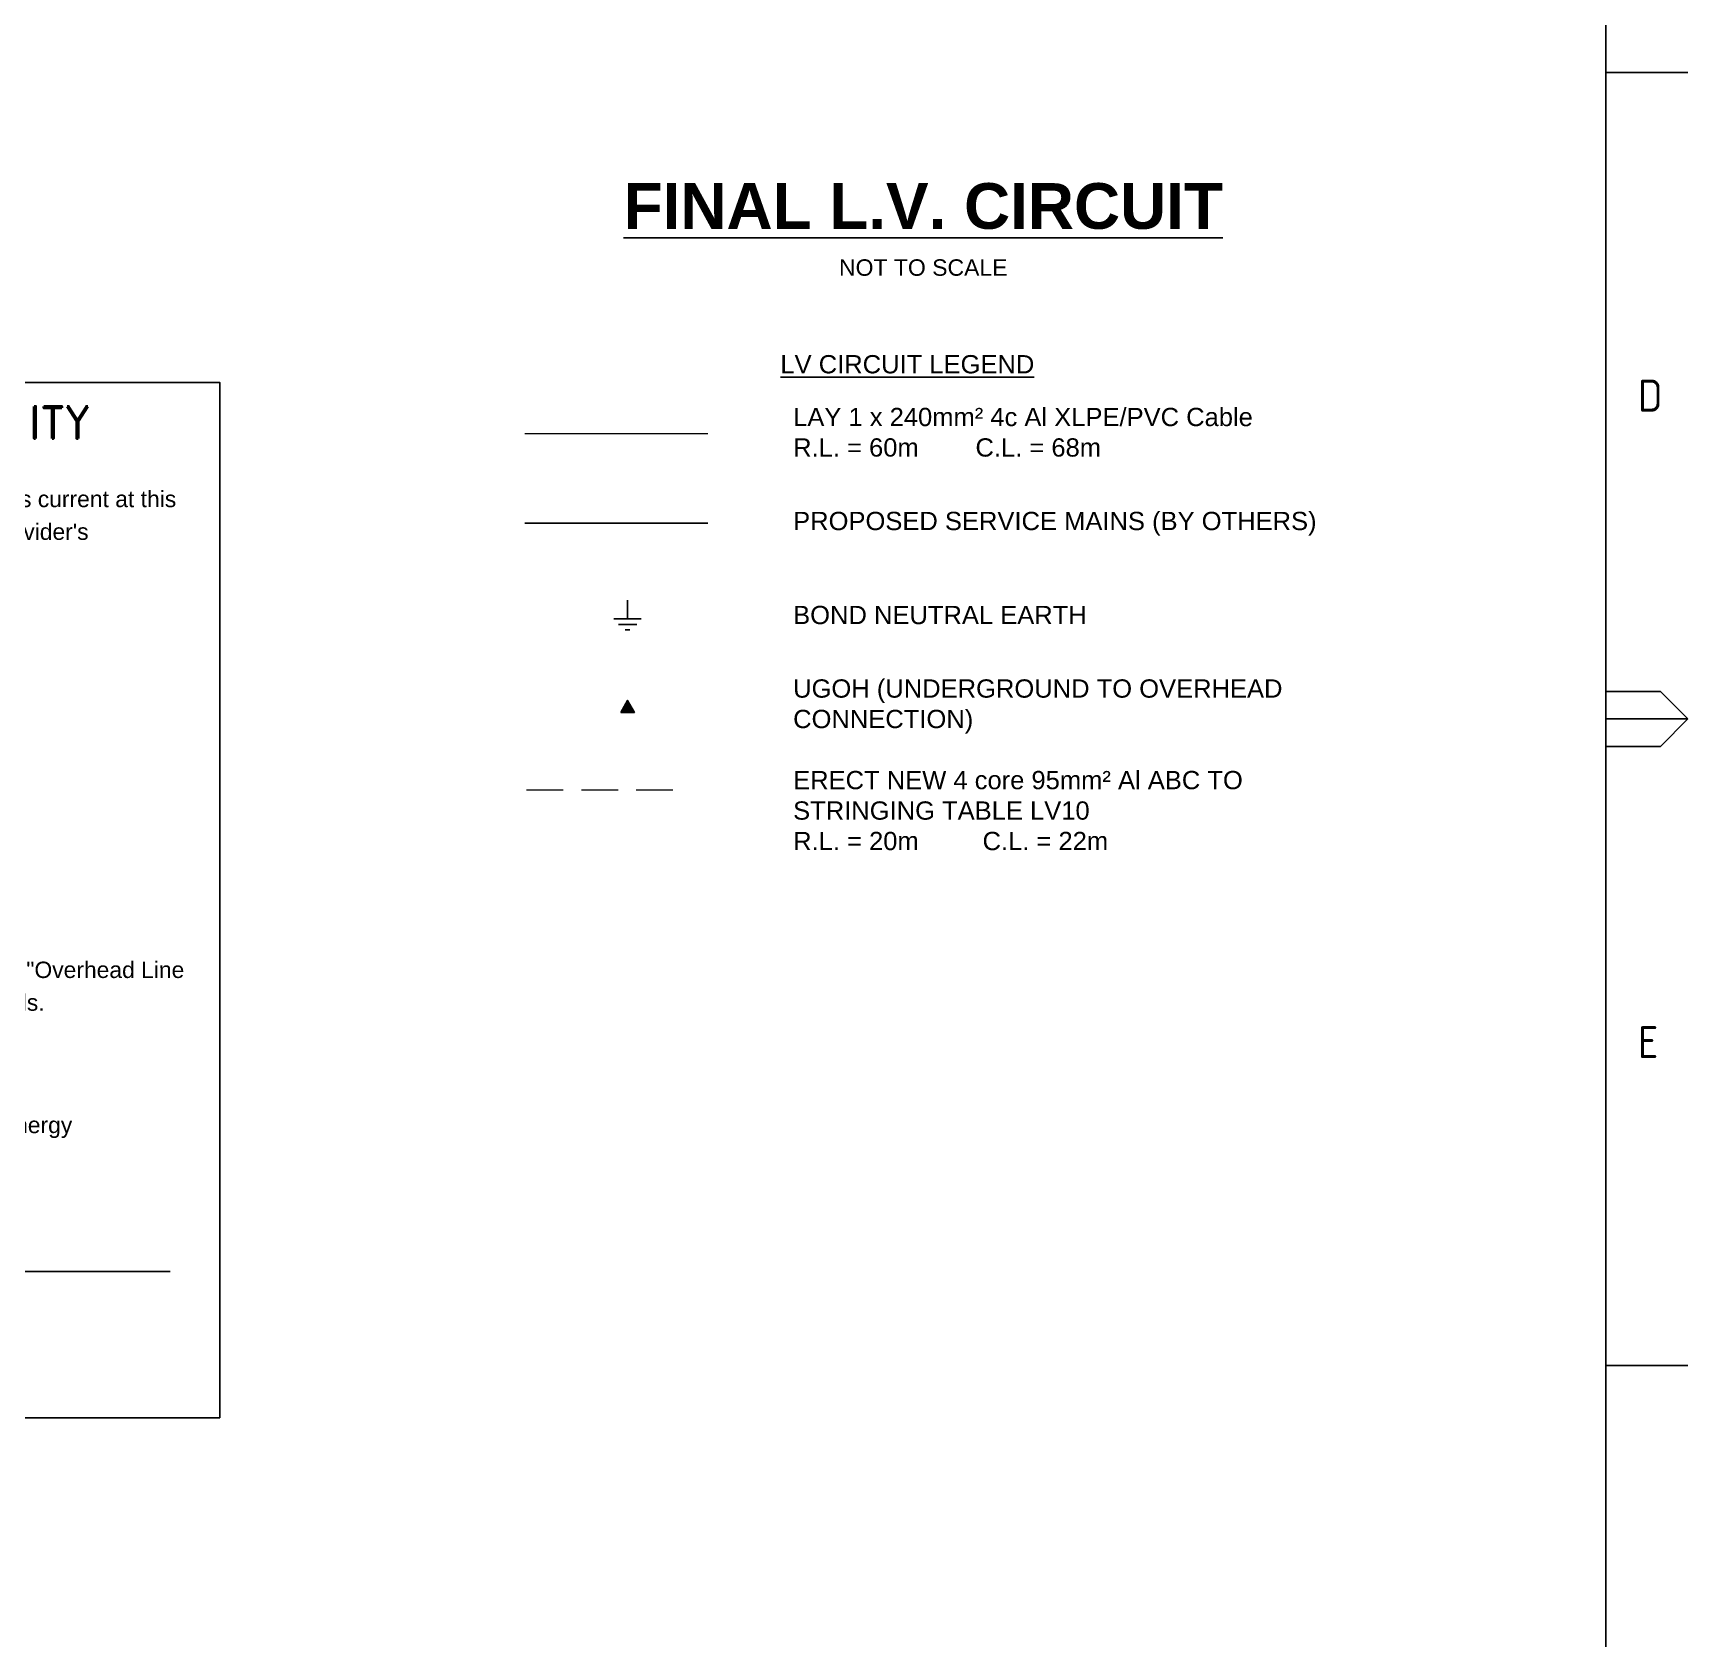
# Paper-space layout 'Sheet(2)' of a CAD drawing. Header units: metres, sheet in millimetres. Extents: x -19 to 815, y -968 to -382.
# Drawn here: x 633.7 to 814.8, y -775.9 to -600.2 of the extents above; entities that cross this region are included whole.
import ezdxf
from ezdxf.enums import TextEntityAlignment as Align

# ---------------------------------------------------------------- set-up
doc = ezdxf.new("R2010")
doc.units = ezdxf.units.M
doc.linetypes.add('Cable New OH', pattern=[6, 4, -2])
doc.layers.get('0').update_dxf_attribs({"color": 6})
for name, color, linetype in [('_User Miscellaneous1', 7, 'Continuous'), ('Mains_LV_NEW_E47', 2, 'Continuous'), ('Notes', 7, 'Continuous'), ('SupportsUG_SP_EXT', 7, 'Continuous')]:
    doc.layers.add(name, color=color, linetype=linetype)
doc.styles.add('Elec', font='romand__.ttf')
doc.styles.add('iecISOCP', font='isocp.shx')
doc.styles.get("Standard").update_dxf_attribs({"font": 'arial.ttf'})
doc.linetypes.add('Cable 4', pattern='A,5.25,-0.1,["o",Standard,S=2,R=0,X=1.2,Y=-0.7],-4', length=9.35)
doc.linetypes.add('Cable New UG', pattern='A,7,-0.25,["x",Standard,S=2,R=0,X=0.2,Y=-0.8],-2.1', length=9.35)

# ---------------------------------------------------------------- blocks, each defined once
blk = doc.blocks.new('A1_FRAME_TITLE')
at = {"layer": 'Notes', "linetype": 'Continuous'}
for p, q in [((824.37, 5.97), (824.37, 574.39)), ((824.35, 360.93), (833.35, 360.93)), ((824.37, 293.18), (830.35, 293.18)), ((830.35, 293.18), (833.35, 290.18)), ((833.35, 290.18), (824.35, 290.18)), ((833.35, 290.18), (830.35, 287.18)), ((830.35, 287.18), (824.37, 287.18)), ((824.35, 219.43), (833.35, 219.43))]:
    blk.add_line(p, q, dxfattribs=at)
at = {"layer": 'Notes', "style": 'iecISOCP'}
for s, p in [('D', (827.87, 323.81)), ('E', (827.87, 253.06))]:
    blk.add_text(s, height=3.5, dxfattribs=at).set_placement(p)
at = {"layer": 'Notes', "style": 'iecISOCP', "flags": 8}
blk.add_attdef('VERSION_NO', text='', height=2.5, rotation=90, dxfattribs=at).set_placement((302.04, 43.81), align=Align.MIDDLE_CENTER)
at = {"layer": 'Notes', "style": 'iecISOCP'}
for tag, p in [('CAP_NO', (513.19, 43.46)), ('IE_NUM', (513.05, 37.81)), ('REF_No_1', (335.24, 32.31)), ('REF_1', (362.52, 32.31)), ('HV_SWITCH', (513.46, 32.16)), ('GEN_WO', (441.71, 31.76)), ('REF_No_2', (335.24, 26.31)), ('REF_2', (362.52, 26.31)), ('OH_WO', (441.71, 25.81)), ('UBD_REF', (513.05, 25.83)), ('REF_No_3', (335.24, 20.31)), ('REF_3', (362.52, 20.31)), ('UG_WO', (441.71, 20.05)), ('GIS_MAP_No', (513.05, 20.04)), ('REF_No_4', (335.24, 14.31)), ('REF_4', (362.52, 14.31)), ('SUB_WO', (441.71, 13.81)), ('HV_OP_DIAG', (513.33, 14.2)), ('LGA', (512.95, 7.78)), ('ExportID', (9.08, 2.39))]:
    blk.add_attdef(tag, p, '', height=2.5, dxfattribs=at)
at = {"layer": 'Notes'}
blk.add_attdef('DRAFT_NUM', (29.9, 23.29), '', height=2.5, rotation=90, dxfattribs=at)
at = {"layer": 'Notes', "style": 'iecISOCP'}
for tag, height, p in [('T1', 3.5, (684.37, 39.47)), ('T2', 3.5, (684.37, 34.35)), ('scale', 2.5, (567.76, 33.27)), ('T3', 3.5, (684.37, 28.92)), ('DRAWN', 2.5, (567.76, 24.93)), ('T4', 3.5, (684.37, 23.66)), ('T5', 3.5, (684.37, 18.23)), ('REV', 5, (820.05, 17.1)), ('DATE', 2.5, (567.76, 16.88)), ('T6', 3.5, (684.37, 12.97)), ('CHD', 2.5, (567.76, 8.37)), ('DESIGN', 2.5, (605.62, 9.15))]:
    blk.add_attdef(tag, text='', height=height, dxfattribs=at).set_placement(p, align=Align.CENTER)
blk.add_attdef('NUM', text='', height=7, dxfattribs=at).set_placement((792.37, 20.12), align=Align.MIDDLE_CENTER)
for tag, p in [('NS', (790.71, 8.12)), ('SHTS', (805.41, 8.12))]:
    blk.add_attdef(tag, text='', height=2.5, dxfattribs=at).set_placement(p, align=Align.MIDDLE)
at = {"layer": 'Notes', "style": 'iecISOCP', "flags": 1}
for tag, p in [('ProjectType', (14.17, -26.8)), ('ProjectNumber', (23.56, -26.82)), ('DrawingNumber', (35.51, -26.8)), ('ProjectDescription', (47.56, -26.83)), ('ExportDate', (60.28, -26.79)), ('ExportUserName', (69.15, -26.8)), ('DesignerCompanyName', (81.48, -26.79)), ('ExportAreaOfInterest', (97.1, -26.81)), ('GIS_SUCCESS', (112, -26.78)), ('CAD_SUCCESS', (121.79, -26.78)), ('DEPOTCODE', (132.11, -26.88)), ('ExportCategories', (140.08, -26.8)), ('Comments', (154.38, -26.88))]:
    blk.add_attdef(tag, p, '', height=1, dxfattribs=at)
blk = doc.blocks.new('NOTE_DESIGN-COMPLIANCE')
blk.add_line((16, 16.01), (98.33, 16.01))
blk.add_lwpolyline([(0, 113.3), (103.74, 113.3), (103.74, 0), (0, 0)], close=True)
at = {"color": 7, "lineweight": -3, "style": 'Elec'}
blk.add_text('DESIGN COMPLIANCE AND INDEMNITY', height=3.5, dxfattribs=at).set_placement((2.6, 106.13), align=Align.BOTTOM_LEFT)
at = {"color": 7, "lineweight": -3}
for s, p in [('Signed:', (6.54, 17.75)), ('Name:', (6.71, 11.32)), ('Service Provider Number:', (6.76, 5.11)), ('Date: ', (61.29, 5.06))]:
    blk.add_text(s, height=1.79, dxfattribs=at).set_placement(p, align=Align.TOP_LEFT)
at = {"color": 7, "lineweight": -3, "char_height": 1.79, "line_spacing_factor": 1.2}
for s, insert, attachment_point in [("This design complies with Endeavour Energy's relevant standards as current at this \\Ptime and as listed on the Endeavour Energy Accredited  Service Provider's\\PInternet site. These standards include, but are not limited to:", (6.92, 92.16), 7), ('CP:^I^IConnection Policy\\PEMS:^I^IEnvironmental Management Standard\\PMCI:^I^IMains Construction Instruction\\PMDI:^I^IMains Design Instruction\\PPDI:^I^IProtection Design Instruction\\PSDI:^I^ISubstation Design Instruction\\PSAD 0001:^IDesign Drawing Standard\\PMMI:^I^IMains Maintenance Instruction\\PSMI:^I^ISubstation Maintenance Instruction\\PLDI 0001:^IPublic lighting Electrical Design Element ', (6.53, 88.36), 1), ('\\PAdditionally, where relevant, the design complies with AS/NZS 7000 "Overhead Line\\PDesign - Detailed Procedures" published by The Australian Standards.', (6.7, 53.5), 1), ('                                                                      indemnifies Endeavour Energy \\Pfor any loss or damage resulting from non-compliance \\Pof the design  with the above standards.', (4.93, 32.94), 1)]:
    blk.add_mtext(s, dxfattribs=dict(at, insert=insert, attachment_point=attachment_point))
at = {"color": 7, "lineweight": -3, "char_height": 1.79, "attachment_point": 1}
for s, width, insert in [('CONNECT INFRASTRUCTURE PTY LTD', 49.0528, (5.32, 32.92)), ('PRAMOD PARAJULI', 28.8468, (16.11, 11.22)), ('1104', 5.4599, (36.5, 4.95)), ('25/10/2017', 12.7648, (68.69, 4.95))]:
    blk.add_mtext_dynamic_manual_height_columns(s, width=width, gutter_width=4, heights=[0], dxfattribs=dict(at, insert=insert))
blk = doc.blocks.new('Earth')
for p, q in [((0, -2.04), (0, 0)), ((-1.5, -2.04), (1.5, -2.04)), ((-1, -2.64), (1, -2.64)), ((-0.25, -3.24), (0.25, -3.24))]:
    blk.add_line(p, q)
blk = doc.blocks.new('UGOH_NEW')
blk.add_hatch(color=256).paths.add_polyline_path([(-0.75, 1.7), (0.75, 1.7), (0, 3)])
at = {"color": 1}
blk.add_lwpolyline([(-0.75, 1.7), (0.75, 1.7), (0, 3)], close=True, dxfattribs=at)
for tag, flags, p in [('CONSTRUCTED_VOLTAGE', 9, (1.5, 0)), ('ACTUAL_STATUS', 9, (1.5, -1.6)), ('OPERATING_VOLTAGE', 9, (1.5, -0.2)), ('ORIENTATION', 9, (1.5, -0.4)), ('STATE', 9, (1.5, -0.6)), ('OWNED_BY', 9, (1.5, -1)), ('OPERATED_BY', 9, (1.5, -1.2)), ('USAGE', 9, (1.5, -0.8)), ('MAINTAINED_BY', 9, (1.5, -1.4)), ('NUMBER_OF_PHASES', 9, (1.5, -1.8)), ('TYPE', 1, (1.5, -2))]:
    blk.add_attdef(tag, text='', height=0.2, dxfattribs=dict(flags=flags)).set_placement(p, align=Align.MIDDLE_LEFT)
blk = doc.blocks.new('*T91')
at = {"layer": '_User Miscellaneous1', "color": 0, "linetype": 'Continuous', "transparency": 16777216}
for name, p in [('Earth', (17.11, -28.24)), ('UGOH_NEW', (17.12, -42.21))]:
    blk.add_blockref(name, p, dxfattribs=at)
at = {"layer": '_User Miscellaneous1', "color": 0, "linetype": 'Continuous', "transparency": 16777216, "char_height": 2}
for s, insert, width, attachment_point in [('{\\LLV CIRCUIT LEGEND}', (47.73, -2.43), 93.4642, 5), ('LAY 1 x 240mm² 4c Al XLPE/PVC Cable\\PR.L. = 60m        C.L. = 68m', (35.23, -9.87), 59.2392, 4), ('PROPOSED SERVICE MAINS (BY OTHERS)', (35.23, -19.87), 59.2392, 4), ('BOND NEUTRAL EARTH', (35.23, -29.87), 59.2392, 4), ('UGOH (UNDERGROUND TO OVERHEAD CONNECTION)', (35.23, -39.87), 59.2392, 4), ('ERECT NEW 4 core 95mm² Al ABC TO STRINGING TABLE LV10\\PR.L. = 20m         C.L. = 22m', (35.23, -51.27), 59.2392, 4)]:
    blk.add_mtext(s, dxfattribs=dict(at, insert=insert, width=width, attachment_point=attachment_point))

psp = doc.layouts.new('Sheet(2)')

# ---------------------------------------------------------------- linework, layer by layer
at = {"layer": 'Mains_LV_NEW_E47', "linetype": 'Cable New OH', "lineweight": 0, "flags": 128}
psp.add_lwpolyline([(687.71, -683.01), (704.39, -683.01)], dxfattribs=at)
at = {"layer": 'Notes', "linetype": 'Cable New UG', "lineweight": 0, "flags": 128}
psp.add_lwpolyline([(687.52, -644.01), (707.52, -644.01)], dxfattribs=at)
at = {"layer": 'Notes', "linetype": 'Cable 4', "flags": 128}
psp.add_lwpolyline([(687.52, -653.85), (707.52, -653.85)], dxfattribs=at)

# ---------------------------------------------------------------- block references
psp.add_blockref('*T91', (681.64, -634.03))
at = {"layer": 'Notes', "color": 0, "lineweight": -3}
psp.add_blockref('NOTE_DESIGN-COMPLIANCE', (550.38, -751.74), dxfattribs=at)
at = {"layer": 'SupportsUG_SP_EXT'}
psp.add_blockref('A1_FRAME_TITLE', (-18.57, -965.44), dxfattribs=at)

# ---------------------------------------------------------------- texts
at = {"layer": 'Notes', "insert": (731.11, -621.71), "char_height": 5, "attachment_point": 5}
psp.add_mtext_dynamic_manual_height_columns('{\\fArial|b1|i0|c0|p34;\\LFINAL L.V. CIRCUIT\\P\\fArial|b0|i0|c0|p34;\\H0.36x;\\lNOT TO SCALE}', width=87.427, gutter_width=4, heights=[0], dxfattribs=at)

doc.saveas('drawing.dxf')
